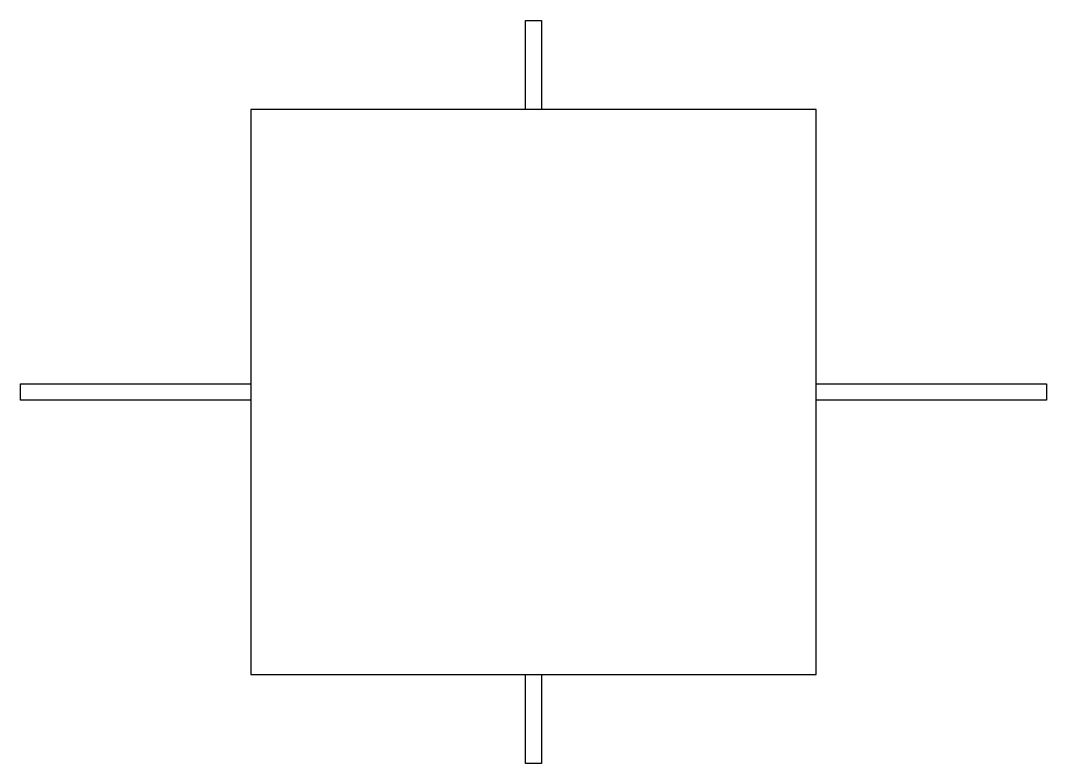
# Model space of a CAD drawing. Header units: millimetres. Extents: x 3.6 to 16.4, y 1.4 to 10.6.
import ezdxf

# ---------------------------------------------------------------- set-up
doc = ezdxf.new("R2010")
doc.units = ezdxf.units.MM
doc.layers.add('CHAMBERS', color=5, linetype='CONTINUOUS')
doc.layers.add('CHANNELS', color=3, linetype='CONTINUOUS')

msp = doc.modelspace()

# ---------------------------------------------------------------- linework, layer by layer
at = {"layer": 'CHAMBERS'}
for p, q in [((13.5, 9.5), (6.5, 9.5)), ((6.5, 9.5), (6.5, 2.5)), ((13.5, 2.5), (13.5, 9.5)), ((6.5, 2.5), (13.5, 2.5))]:
    msp.add_line(p, q, dxfattribs=at)
at = {"layer": 'CHANNELS'}
for p, q in [((9.9, 9.5), (9.9, 10.6)), ((9.9, 10.6), (10.1, 10.6)), ((10.1, 10.6), (10.1, 9.5)), ((10.1, 9.5), (9.9, 9.5)), ((3.65, 6.1), (6.5, 6.1)), ((3.65, 5.9), (3.65, 6.1)), ((6.5, 6.1), (6.5, 5.9)), ((13.5, 6.1), (16.35, 6.1)), ((13.5, 5.9), (13.5, 6.1)), ((16.35, 6.1), (16.35, 5.9)), ((6.5, 5.9), (3.65, 5.9)), ((16.35, 5.9), (13.5, 5.9)), ((9.9, 1.4), (9.9, 2.5)), ((9.9, 2.5), (10.1, 2.5)), ((10.1, 2.5), (10.1, 1.4)), ((10.1, 1.4), (9.9, 1.4))]:
    msp.add_line(p, q, dxfattribs=at)

doc.saveas('drawing.dxf')
